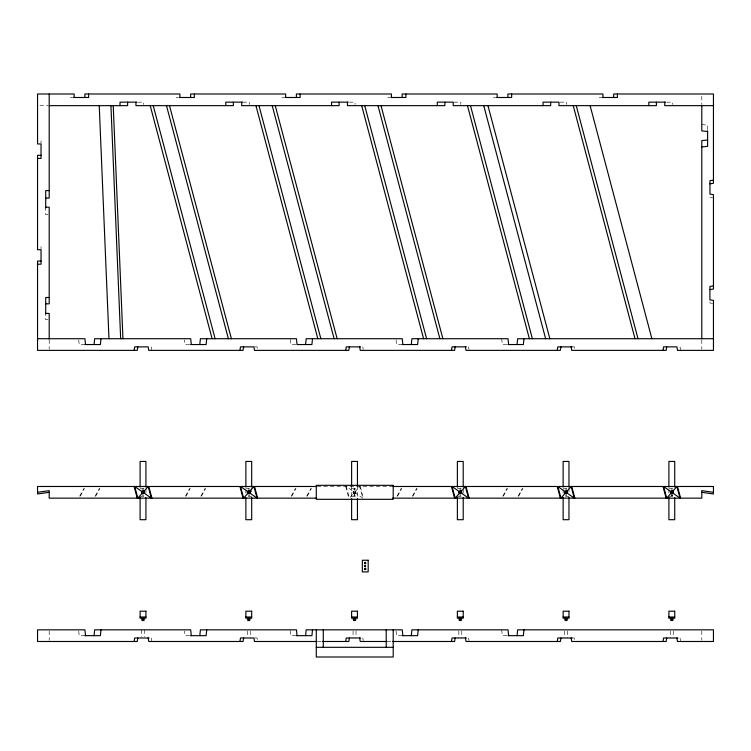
<?xml version="1.0" encoding="UTF-8"?>
<svg xmlns="http://www.w3.org/2000/svg" width="751" height="751" viewBox="0 0 751 751"><rect width="100%" height="100%" fill="white"/><g stroke="black" fill="none" stroke-linecap="round" stroke-linejoin="round"><path stroke-width="0.56" stroke-dasharray="3.75 2.82" d="M354.172 489.586L354.885 489.192M354.247 495.519L354.763 494.89L354.378 495.613M672.22 495.228C670.474 496.026 672.783 494.346 671.845 494.825M354.125 489.389L354.669 489.023M672.211 495.322L671.554 495.547L671.647 494.862M142.296 489.079L143.732 489.079M248.055 489.07L249.501 489.07M459.574 489.079L461.011 489.079M565.334 489.079L566.77 489.079M671.094 489.079L672.539 489.079M79.672 496.204L83.887 488.432M80.273 496.186L84.478 488.432M95.124 496.204L99.329 488.45M95.715 496.204L99.93 488.432M185.45 496.204L189.665 488.432M186.041 496.186L190.247 488.432M200.864 496.204L205.07 488.45M201.456 496.204L205.671 488.432M291.191 496.204L295.406 488.432M291.782 496.204L295.997 488.432M306.643 496.204L310.858 488.432M307.234 496.204L311.449 488.432M396.997 496.204L401.212 488.432M397.589 496.195L401.804 488.432M412.355 496.204L416.57 488.441M412.947 496.204L417.152 488.432M502.776 496.204L506.991 488.432M503.358 496.204L507.573 488.432M518.106 496.204L522.32 488.432M518.688 496.204L522.903 488.432M143.648 495.707L142.38 495.707M460.926 495.707L459.659 495.707M350.135 497.312L359.663 486.488L362.508 497.078M142.746 489.098L143.216 489.051M142.784 494.89L143.094 494.834M248.938 489.023L249.032 489.089M460.447 489.032L460.513 489.061M460.138 494.853L460.401 494.834M566.31 489.089L566.226 489.032M70.387 97.489L72.612 97.489M176.147 97.489L178.372 97.489M281.907 97.489L284.713 97.489M387.666 97.489L389.891 97.489M493.426 97.489L495.651 97.489M599.185 97.489L601.992 97.489M137.837 102.155L143.516 102.155L143.516 104.483M242.78 102.155L249.276 102.155L249.276 104.483M349.356 102.155L355.035 102.155L355.035 104.483M453.98 102.155L460.795 102.155L460.795 104.483M560.058 102.155L566.554 102.155L566.554 104.483M666.635 102.155L672.314 102.155L672.314 104.483M39.878 105.647L48.073 105.647M48.036 214.655L45.708 214.655L45.708 208.018M48.036 319.719L45.708 319.719L45.708 314.04M84.929 344.54L79.212 344.54L78.733 339.884M189.543 344.54L184.981 344.54L184.511 339.884M295.997 344.54L290.731 344.54L290.139 338.72M402.217 344.54L396.528 344.54L396.068 339.884M506.841 344.54L502.306 344.54L501.724 338.72M254.805 346.878L257.039 346.878L257.49 349.497M572.093 346.878L574.28 346.878L574.722 349.497M317.166 486.488L392.041 486.488M140.099 488.244L144.765 488.244M245.868 488.234L249.36 488.234M351.618 488.244L357.448 488.244M457.378 488.244L462.043 488.244M563.137 488.244L566.639 488.244M668.897 488.244L673.563 488.244M140.099 496.402L145.929 496.402M248.196 496.392L251.688 496.392M351.618 496.402L357.448 496.402M457.378 496.402L463.207 496.402M565.475 496.402L568.967 496.402M668.897 496.402L674.727 496.402M84.929 635.665L79.212 635.665L78.733 631M189.543 635.665L184.981 635.665L184.511 631M295.997 635.665L290.731 635.665L290.139 629.836M402.217 635.665L396.528 635.665L396.068 631M506.841 635.665L502.306 635.665L501.724 629.836M254.805 637.993L257.039 637.993L257.49 640.612M572.093 637.993L574.28 637.993L574.722 640.612M317.251 641.485L321.137 641.485M387.15 641.485L391.825 641.485M701.8 124.572L707.62 125.164L707.62 130.881M712.568 303.413L709.92 302.972L709.92 300.888M709.958 197.222L712.577 197.673M362.789 498.138L346.277 486.488L349.121 497.087M672.417 494.712L672.286 495.867L671.15 495.66M566.648 494.712L566.526 495.867L565.419 495.707M249.379 494.712L249.248 495.867L248.112 495.66M360.255 486.488L363.099 497.087M345.685 486.488L348.53 497.087M362.789 346.878L363.231 349.497M362.789 637.993L363.231 640.612M680.03 346.878L680.613 350.37M680.03 637.993L680.613 641.485M468.54 346.84L468.981 349.487M468.54 637.965L468.981 640.612M151.326 346.878L151.909 350.37M151.326 637.993L151.909 641.485M701.8 96.259L701.8 104.483M701.8 339.884L701.8 349.206M701.8 631L701.8 640.321M673.272 631L673.272 637.993M670.361 631L670.361 637.993M668.897 489.408L668.897 492.9M568.967 488.244L568.967 492.9M567.512 631L567.512 637.993M564.602 631L564.602 637.993M563.137 489.408L563.137 494.064M463.207 489.408L463.207 492.9M461.752 631L461.752 637.965M458.833 631L458.833 637.965M357.448 485.906L357.448 497.566M355.993 631L355.993 637.993M353.073 631L353.073 637.993M351.618 485.906L351.618 497.566M251.688 488.234L251.688 492.9M250.233 631L250.233 637.993M247.323 631L247.323 636.829M245.868 489.399L245.868 494.064M145.929 489.408L145.929 492.9M144.474 629.836L144.474 636.829M141.554 629.836L141.554 636.829M49.2 339.884L49.2 349.234M49.2 631L49.2 640.321M41.042 140.831L41.042 143.066M41.042 246.591L41.042 248.825M353.74 489.352C355.195 492.083 355.908 486.77 353.749 489.295M353.74 495.172C355.401 497.913 355.448 492.59 353.74 495.172M353.083 492.187C355.796 497.387 356.678 487.559 353.083 492.187M353.805 493.585A1.455 1.455 0 0 0 355.993 492.318A1.455 1.455 0 0 0 353.805 491.06A1.455 1.455 0 0 0 353.805 493.585M353.984 493.276A1.108 1.108 0 0 0 355.645 492.318A1.108 1.108 0 0 0 353.984 491.361A1.108 1.108 0 0 0 353.984 493.276"/><path stroke-width="1.13" d="M364.686 566.123C366.066 564.039 365.671 568.254 364.733 565.916M517.054 344.54L517.636 338.72L713.45 338.72M523.954 338.72L523.372 344.54L507.976 344.54M517.054 635.665L517.636 629.836L713.45 629.836L713.45 641.485L677.496 641.485L676.904 637.993M523.954 629.836L523.372 635.665L507.976 635.665M94.072 344.54L94.664 338.72L190.716 338.72L191.298 344.54M100.981 338.72L100.39 344.54L84.929 344.54M94.072 635.665L94.664 629.836L190.716 629.836L191.298 635.665M100.981 629.836L100.39 635.665L84.929 635.665M305.591 344.54L306.183 338.72L402.264 338.72L402.855 344.54M312.5 338.72L311.909 344.54L297.049 344.54L296.457 338.72L200.404 338.72L199.813 344.54M305.591 635.665L306.183 629.836L402.264 629.836L402.855 635.665M312.5 629.836L311.909 635.665L296.448 635.665M411.304 344.54L411.886 338.72L508.042 338.72L508.624 344.54M418.213 338.72L417.622 344.54L402.217 344.54M411.304 635.665L411.886 629.836L508.042 629.836L508.624 635.665M418.213 629.836L417.622 635.665L402.217 635.665M206.722 338.72L206.131 344.54L190.688 344.54M199.813 635.665L200.404 629.836L296.457 629.836L297.049 635.665M206.722 629.836L206.131 635.665L190.688 635.665M134.119 350.37L134.701 346.878L148.2 346.878L148.782 350.37L243.033 350.37L243.624 346.878M137.827 346.878L137.245 350.37L37.55 350.37L37.55 261.066L41.042 261.066M134.119 641.485L134.701 637.993L149.111 637.993M137.827 637.993L137.245 641.485L37.55 641.485L37.55 629.836L84.938 629.836L85.53 635.665M451.464 350.37L452.055 346.84L466.343 346.84M455.172 346.84L454.59 350.37L360.255 350.37L359.663 346.878M451.464 641.485L452.055 637.965L466.343 637.965M455.172 637.965L454.59 641.485L392.613 641.485M557.242 350.37L557.824 346.878L572.093 346.878M560.95 346.878L560.359 350.37L466.005 350.37L465.413 346.84M557.242 641.485L557.824 637.993L572.093 637.993M560.95 637.993L560.359 641.485L466.005 641.485L465.413 637.965M663.011 350.37L663.593 346.878L676.904 346.878L677.496 350.37L713.45 350.37L713.45 300.438L709.92 299.846L709.92 286.488L713.45 285.896M666.719 346.878L666.137 350.37L571.746 350.37L571.164 346.878M663.011 641.485L663.593 637.993L677.843 637.993M666.719 637.993L666.137 641.485L571.746 641.485L571.164 637.993M239.916 350.37L240.508 346.878L253.922 346.878L254.514 350.37L348.811 350.37L349.403 346.878M239.916 641.485L240.508 637.993L253.922 637.993L254.514 641.485L316.462 641.485M243.624 637.993L243.033 641.485L148.782 641.485L148.2 637.993M345.685 350.37L346.277 346.878L360.583 346.878M345.685 641.485L346.277 637.993L360.583 637.993M349.403 637.993L348.811 641.485L322.31 641.485M364.751 565.869L365.568 566.423L365.108 565.541M713.45 180.127L709.958 180.719L709.958 194.105L713.45 194.697L713.45 289.022L709.92 289.614M709.958 183.835L713.45 183.244L713.45 93.997L613.661 93.997L613.661 97.489M37.55 492.318L49.2 490.666L49.2 498.148L316.669 498.148M49.2 492.318L37.55 493.97L37.55 486.488L316.462 486.488M707.62 140.024L701.8 140.615L701.8 338.72M701.8 146.933L707.62 146.342L707.62 130.881M73.729 97.489L88.609 97.489L88.609 93.997M179.489 97.489L194.368 97.489L194.368 93.997M285.249 97.489L300.128 97.489L300.128 93.997M391.008 97.489L405.887 97.489L405.887 93.997M496.768 97.489L511.647 97.489L511.647 93.997M602.527 97.489L617.406 97.489L617.406 93.997M136.701 102.155L120.019 102.155L120.019 105.647M242.46 102.155L225.779 102.155L225.779 105.647M348.22 102.155L331.548 102.155L331.548 105.647M665.499 102.155L648.826 102.155L648.826 105.647M49.2 105.647L127.604 105.647L127.604 102.155M713.45 105.647L664.729 105.647L664.729 102.155M41.042 155.307L37.55 155.307L37.55 249.717L41.042 249.717L41.042 264.192L37.55 264.192M37.55 158.433L41.042 158.433L41.042 143.957L37.55 143.957L37.55 93.997L74.133 93.997L74.133 97.489M49.2 190.604L45.708 190.604L45.708 208.018M45.708 198.057L49.2 198.057L49.2 93.997M45.708 207.201L49.2 207.201L49.2 303.817L45.708 303.817M49.2 297.499L45.708 297.499L45.708 314.04M45.708 313.402L49.2 313.402L49.2 339.02M37.55 338.72L84.938 338.72L85.53 344.54M392.942 486.488L713.45 486.488L713.45 493.97L701.8 492.318M392.613 498.148L701.8 498.148L701.8 490.666L713.45 492.318M140.099 617.022L145.929 617.022M245.868 617.022L251.688 617.022M351.618 617.022L357.448 617.022M457.378 617.022L463.207 617.022M563.137 617.022L568.967 617.022M668.897 617.022L674.727 617.022M142.709 617.801L143.319 617.801M248.468 617.801L249.088 617.801M354.228 617.801L354.838 617.801M459.988 617.801L460.598 617.801M565.747 617.801L566.367 617.801M671.507 617.801L672.126 617.801M141.582 619.35L144.445 619.35M247.342 619.35L250.205 619.35M353.101 619.35L355.965 619.35M458.861 619.35L461.724 619.35M564.621 619.35L567.484 619.35M670.38 619.35L673.243 619.35M141.93 620.514L144.108 620.514M247.689 620.514L249.867 620.514M353.449 620.514L355.627 620.514M459.208 620.514L461.386 620.514M564.968 620.514L567.146 620.514M670.727 620.514L672.905 620.514M386.765 641.485L360.255 641.485L359.663 637.993M316.293 647.315L393.205 647.315M707.62 131.481L701.8 130.89L701.8 105.318M677.496 486.488L680.613 498.148M663.011 486.488L666.137 498.148M571.746 486.488L574.872 498.148M557.242 486.488L560.359 498.148M466.005 486.488L469.122 498.148M451.464 486.488L454.59 498.148M254.514 486.488L257.64 498.148M239.916 486.488L243.033 498.148M148.782 486.488L151.909 498.148M134.119 486.488L137.245 498.148M590.108 105.647L651.877 338.72M576.242 105.647L638.012 338.72M573.229 105.647L634.999 338.72M487.962 105.647L549.854 338.72M483.738 105.647L545.639 338.72M470.483 105.647L532.375 338.72M467.469 105.647L529.361 338.72M381.001 105.647L442.893 338.72M377.978 105.647L439.879 338.72M364.723 105.647L426.615 338.72M361.71 105.647L423.602 338.72M275.241 105.647L337.133 338.72M272.219 105.647L334.12 338.72M258.964 105.647L320.855 338.72M255.941 105.647L317.842 338.72M169.501 105.647L231.392 338.72M166.487 105.647L228.379 338.72M153.223 105.647L215.115 338.72M150.209 105.647L212.101 338.72M113.232 105.647L122.957 338.72M110.932 105.647L120.667 338.72M99.235 105.647L108.97 338.72M674.727 487.08L674.727 461.433L668.897 461.433L668.897 487.08M674.727 497.566L674.727 519.701L668.897 519.701L668.897 497.566M656.412 102.155L656.412 105.647L558.969 105.647L558.969 102.155L543.067 102.155L543.067 105.647M602.931 97.489L602.931 93.997L507.901 93.997L507.901 97.489M568.967 487.08L568.967 461.433L563.137 461.433L563.137 487.08M568.967 497.566L568.967 519.701L563.137 519.701L563.137 497.566M550.652 102.155L550.652 105.647L453.21 105.647L453.21 102.155L437.307 102.155L437.307 105.647M497.171 97.489L497.171 93.997L402.142 93.997L402.142 97.489M463.207 487.08L463.207 461.433L457.378 461.433L457.378 487.08M463.207 497.566L463.207 519.701L457.378 519.701L457.378 497.566M444.883 102.155L444.883 105.647L347.45 105.647L347.45 102.155M393.205 629.836L393.205 657.003L316.293 657.003L316.293 629.836M391.412 97.489L391.412 93.997L296.382 93.997L296.382 97.489M386.211 629.836L386.211 647.315M357.448 485.906L357.448 461.433L351.618 461.433L351.618 485.906M357.448 498.73L357.448 519.701L351.618 519.701L351.618 498.73M339.123 102.155L339.123 105.647L241.691 105.647L241.691 102.155M323.277 629.836L323.277 647.315M285.652 97.489L285.652 93.997L190.623 93.997L190.623 97.489M251.688 487.07L251.688 461.433L245.868 461.433L245.868 487.07M251.688 497.556L251.688 519.701L245.868 519.701L245.868 497.556M233.364 102.155L233.364 105.647L135.931 105.647L135.931 102.155M179.893 97.489L179.893 93.997L84.863 93.997L84.863 97.489M145.929 487.08L145.929 461.433L140.099 461.433L140.099 487.08M145.929 497.566L145.929 519.701L140.099 519.701L140.099 497.566M364.47 563.1C366.131 565.841 366.188 560.49 364.47 563.1M364.47 568.929C366.113 571.642 366.328 566.282 364.479 568.873M364.855 563.128L365.671 563.184L364.855 563.1M364.855 568.958L365.671 569.014L364.855 568.958M571.164 486.488L560.95 498.148L557.824 486.498L574.28 498.148L571.164 486.488M676.904 486.488L666.719 498.148L663.593 486.488L680.03 498.148L676.904 486.488M465.413 486.488L455.172 498.148L452.055 486.498L468.54 498.148L465.413 486.488M253.922 486.488L243.624 498.148L240.508 486.507L257.039 498.129L253.922 486.488M148.2 486.488L137.827 498.148L134.701 486.488L151.326 498.148L148.2 486.488M393.205 485.324L316.293 485.324L316.293 499.312L393.205 499.312L393.205 485.324M368.178 560.246L362.348 560.246L362.348 571.896L368.178 571.896L368.178 560.246M145.929 611.192L140.099 611.192L140.099 618.186L145.929 618.186L145.929 611.192M251.688 611.192L245.868 611.192L245.868 618.186L251.688 618.186L251.688 611.192M357.448 611.192L351.618 611.192L351.618 618.186L357.448 618.186L357.448 611.192M463.207 611.192L457.378 611.192L457.378 618.186L463.207 618.186L463.207 611.192M568.967 611.192L563.137 611.192L563.137 618.186L568.967 618.186L568.967 611.192M674.727 611.192L668.897 611.192L668.897 618.186L674.727 618.186L674.727 611.192M142.286 493.585A1.455 1.455 0 0 0 144.474 492.318A1.455 1.455 0 0 0 142.286 491.06A1.455 1.455 0 0 0 142.286 493.585M248.046 493.576A1.455 1.455 0 0 0 250.233 492.318A1.455 1.455 0 0 0 248.046 491.051A1.455 1.455 0 0 0 248.046 493.576M459.565 493.585A1.455 1.455 0 0 0 461.752 492.318A1.455 1.455 0 0 0 459.565 491.06A1.455 1.455 0 0 0 459.565 493.585M565.325 493.585A1.455 1.455 0 0 0 567.512 492.318A1.455 1.455 0 0 0 565.325 491.06A1.455 1.455 0 0 0 565.325 493.585M671 493.529A1.455 1.455 0 0 0 673.272 492.421A1.455 1.455 0 0 0 671.178 491.013A1.455 1.455 0 0 0 671 493.529M459.743 493.276A1.108 1.108 0 0 0 461.405 492.318A1.108 1.108 0 0 0 459.743 491.361A1.108 1.108 0 0 0 459.743 493.276M565.503 493.276A1.108 1.108 0 0 0 567.165 492.318A1.108 1.108 0 0 0 565.503 491.361A1.108 1.108 0 0 0 565.503 493.276M671.178 493.229A1.108 1.108 0 0 0 672.915 492.421A1.108 1.108 0 0 0 671.347 491.314A1.108 1.108 0 0 0 671.178 493.229M248.224 493.276A1.108 1.108 0 0 0 249.886 492.318A1.108 1.108 0 0 0 248.224 491.361A1.108 1.108 0 0 0 248.224 493.276M142.38 493.229A1.108 1.108 0 0 0 144.117 492.421A1.108 1.108 0 0 0 142.549 491.314A1.108 1.108 0 0 0 142.38 493.229"/></g></svg>
